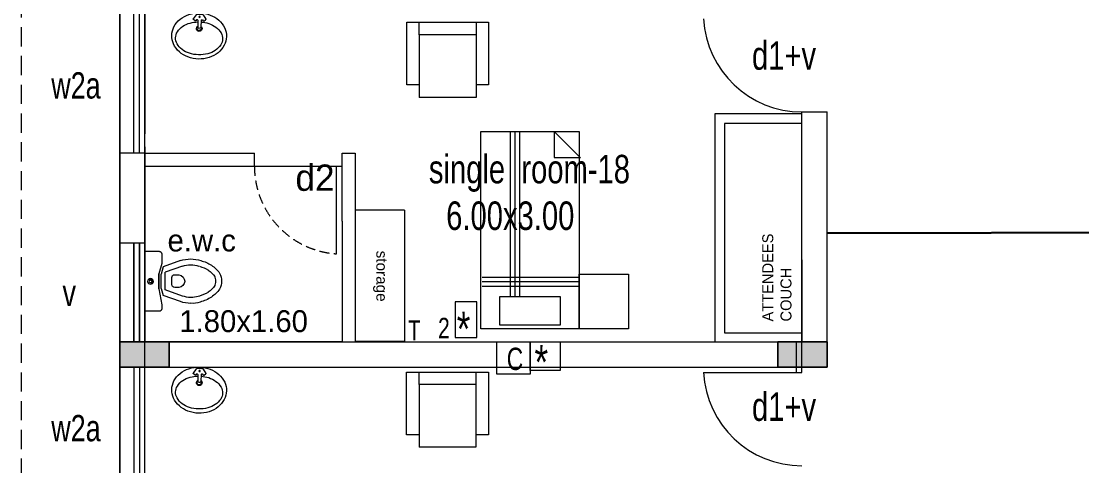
# Model space of a CAD drawing. Header units: metres. Extents: x 191982 to 427160, y -8904 to 80370.
# Drawn here: x 375868 to 385554, y 37762 to 41819 of the extents above; entities that cross this region are included whole.
import ezdxf

# ---------------------------------------------------------------- set-up
doc = ezdxf.new("R2010")
doc.units = ezdxf.units.M
doc.header["$LTSCALE"] = 700
doc.header["$MEASUREMENT"] = 0
doc.header["$PDMODE"] = 32
doc.linetypes.add('DASHED2', pattern=[0.375, 0.25, -0.125])
doc.linetypes.add('HIDDEN2', pattern=[0.1875, 0.125, -0.0625])
doc.layers.get('0').update_dxf_attribs({"lineweight": 9})
doc.layers.get('Defpoints').update_dxf_attribs({"lineweight": 9})
for name, color, linetype, lineweight in [('COLUMN', 7, 'Continuous', 9), ('fur1', 7, 'Continuous', 9), ('FURNITURE', 7, 'Continuous', 9), ('MAIN GATE', 7, 'Continuous', 9), ('NEW PLANS', 7, 'Continuous', 9), ('PLAN', 7, 'Continuous', 9), ('TEXT', 7, 'Continuous', 9)]:
    doc.layers.add(name, color=color, linetype=linetype, lineweight=lineweight)
doc.styles.add('RVR', font='MOD20.TTF')
doc.styles.get("Standard").update_dxf_attribs({"font": 'swisscl.ttf'})
doc.dimstyles.get("Standard").update_dxf_attribs({"dimtxt": 0.23, "dimasz": 0.23, "dimexe": 0.05, "dimexo": 0.05, "dimgap": 0.06, "dimtad": 0, "dimzin": 0, "dimdsep": 46, "dimtxsty": 'Standard', "dimcen": 0, "dimse1": 1, "dimse2": 1, "dimadec": 0, "dimazin": 0, "dimtfac": 1, "dimtofl": 0, "dimtmove": 2, "dimatfit": 0, "dimfxl": 0.18, "dimtolj": 1, "dimtzin": 0, "dimarcsym": 0})

# ---------------------------------------------------------------- blocks, each defined once
blk = doc.blocks.new('*D48')
at = {"layer": 'Defpoints', "color": 0, "transparency": 16777216}
for p in [(383227.8, 39826.7), (386227.8, 39887.7), (386227.8, 39826.7)]:
    blk.add_point(p, dxfattribs=at)
at = {"layer": 'NEW PLANS', "color": 0, "lineweight": -2, "transparency": 16777216}
for p, q in [((383228, 39887.7), (384727.3, 39887.7)), ((386227.5, 39887.7), (384728.3, 39887.7))]:
    blk.add_line(p, q, dxfattribs=at)
at = {"layer": 'NEW PLANS', "color": 0, "transparency": 16777216}
for points in [[(383228, 39887.8), (383228, 39887.7), (383227.8, 39887.7)], [(386227.5, 39887.8), (386227.5, 39887.7), (386227.8, 39887.7)]]:
    blk.add_solid(points, dxfattribs=at)
at = {"layer": 'NEW PLANS', "color": 0, "transparency": 16777216, "insert": (384727.8, 39887.7), "char_height": 0.23, "attachment_point": 5}
blk.add_mtext('\\A1;3000.00', dxfattribs=at)
blk = doc.blocks.new('BASIN')
at = {"layer": 'PLAN'}
for p, q in [((-0.0664, 0.0159), (-0.1279, 0.0123)), ((-0.0732, 0.0397), (-0.062, 0.0562)), ((-0.0629, 0.0267), (-0.0719, 0.0327)), ((-0.0163, 0.0314), (-0.0551, 0.0576)), ((-0.0103, -0.0193), (-0.0103, 0.0193)), ((-0.0664, -0.0159), (-0.1279, -0.0123)), ((-0.0732, -0.0397), (-0.062, -0.0562)), ((-0.0629, -0.0267), (-0.0719, -0.0327)), ((-0.0163, -0.0315), (-0.0551, -0.0576))]:
    blk.add_line(p, q, dxfattribs=at)
blk.add_lwpolyline([(-0.2102, -0.25, 0.114941), (-0.1316, -0.2317, 0.103853), (-0.0616, -0.1768, 0.091249), (-0.0165, -0.0975, 0.083978), (0, 0, 0.083978), (-0.0165, 0.0975, 0.091249), (-0.0616, 0.1768, 0.103853), (-0.1316, 0.2317, 0.114941), (-0.2102, 0.25, 0.114941), (-0.2887, 0.2317, 0.103853), (-0.3588, 0.1768, 0.091249), (-0.4039, 0.0975, 0.083978), (-0.4204, 0, 0.083978), (-0.4039, -0.0975, 0.091249), (-0.3588, -0.1768, 0.103853), (-0.2887, -0.2317, 0.114941)], format="xyb", close=True, dxfattribs=at)
for points in [[(-0.082, 0.015, 0.058321), (-0.0937, 0.085, 0.08231), (-0.1256, 0.1515, 0.106842), (-0.1772, 0.1994, 0.134388), (-0.2316, 0.2143, 0.134388), (-0.286, 0.1994, 0.106842), (-0.3377, 0.1515, 0.08231), (-0.3696, 0.085, 0.070665), (-0.3816, 0)], [(-0.3816, 0, 0.070665), (-0.3696, -0.085, 0.08231), (-0.3377, -0.1515, 0.106842), (-0.286, -0.1994, 0.134388), (-0.2316, -0.2143, 0.134388), (-0.1772, -0.1994, 0.106842), (-0.1256, -0.1515, 0.08231), (-0.0937, -0.085, 0.058296), (-0.082, -0.015)]]:
    blk.add_lwpolyline(points, format="xyb", dxfattribs=at)
for radius in [0.00569, 0.00369]:
    blk.add_circle((-0.0349, 0), radius, dxfattribs=at)
for centre, radius, start, end in [((-0.142, -0.0004), 0.0257, 30.89641, 331.20825), ((-0.142, -0.0004), 0.0188, 42.66127, 320.64746), ((-0.1279, 0), 0.0123, 89.75733, 270.24267), ((-0.0691, 0.0369), 0.005, 145.96273, 235.96273), ((-0.0663, 0.0218), 0.0059, 268.92232, 55.39757), ((-0.0579, 0.0534), 0.005, 55.96273, 145.96273), ((-0.0247, 0.0197), 0.0144, 358.39997, 54.51472), ((-0.0691, -0.0369), 0.005, 123.91807, 214.03727), ((-0.0663, -0.0218), 0.0059, 304.60243, 91.07768), ((-0.0579, -0.0534), 0.005, 214.03727, 304.00089), ((-0.0247, -0.0197), 0.0144, 305.48528, 1.60003)]:
    blk.add_arc(centre, radius, start, end, dxfattribs=at)
blk = doc.blocks.new('EWC')
at = {"layer": 'COLUMN'}
blk.add_line((-0.2727, 0), (0.2727, 0), dxfattribs=at)
at = {"layer": 'PLAN'}
for p, q in [((-0.2727, -0.1316), (-0.2727, 0)), ((0.2727, -0.1316), (0.2727, 0)), ((-0.2512, -0.1532), (-0.1643, -0.1532)), ((-0.1895, -0.3249), (-0.1341, -0.167)), ((-0.1643, -0.1532), (-0.0685, -0.1258)), ((-0.1386, -0.3427), (-0.0831, -0.1844)), ((-0.1341, -0.167), (-0.0654, -0.1474)), ((0.0788, -0.1844), (-0.0831, -0.1844)), ((-0.0685, -0.1258), (0.0685, -0.1258)), ((0.0685, -0.1258), (-0.0685, -0.1258)), ((0.0654, -0.1474), (-0.0654, -0.1474)), ((0.0654, -0.1474), (0.1293, -0.1656)), ((0.0685, -0.1258), (0.2143, -0.1532)), ((0.1343, -0.3427), (0.0788, -0.1844)), ((0.1852, -0.3249), (0.1293, -0.1656)), ((0.2143, -0.1532), (0.2512, -0.1532)), ((-0.0603, -0.2716), (-0.0603, -0.3111)), ((0.0297, -0.2453), (-0.034, -0.2453)), ((0.056, -0.3111), (0.056, -0.2716))]:
    blk.add_line(p, q, dxfattribs=at)
for radius in [0.026, 0.0118]:
    blk.add_circle((0, -0.0508), radius, dxfattribs=at)
for centre, radius, start, end in [((-0.0141, -0.0486), 0.0036, 90.20714, 251.79286), ((-0.0127, -0.0573), 0.0036, 126.20714, 287.79286), ((0, -0.0508), 0.0153, 184.45592, 193.54408), ((0, -0.0508), 0.0153, 220.45592, 229.54408), ((-0.0065, -0.0635), 0.0036, 162.20714, 323.79286), ((0, -0.0508), 0.0153, 256.45592, 265.54408), ((0.0022, -0.0649), 0.0036, 198.20714, 359.79286), ((0, -0.0508), 0.0153, 292.45592, 301.54408), ((0.0101, -0.0609), 0.0036, 234.20714, 35.79286), ((0, -0.0508), 0.0153, 328.45592, 337.54408), ((0.0141, -0.0531), 0.0036, 270.20714, 71.79286), ((-0.2512, -0.1316), 0.0216, 180, 270), ((0.2512, -0.1316), 0.0216, 270, 360), ((-0.034, -0.2716), 0.0263, 90, 180), ((0.0297, -0.2716), 0.0263, 360, 90), ((0.0832, -0.4179), 0.2881, 161.16462, 180), ((0.0832, -0.4179), 0.2342, 161.16462, 180), ((0.0055, -0.2984), 0.067, 190.92396, 265.02141), ((-0.0002, -0.3646), 0.000539, 260.70561, 283.41981), ((-0.0109, -0.2978), 0.0682, 279.07843, 348.78496), ((-0.0875, -0.4179), 0.2342, 360, 18.83538), ((-0.0875, -0.4179), 0.2881, 360, 18.83538), ((0.0832, -0.4179), 0.2881, 180, 198.83538), ((0.0832, -0.4179), 0.2342, 180, 198.83538), ((-0.0193, -0.4324), 0.1664, 341.16462, 3.77544), ((-0.0193, -0.4324), 0.2203, 341.16462, 3.77544), ((0.1598, -0.4175), 0.3615, 194.96262, 211.78382), ((0.1598, -0.4175), 0.3076, 194.96262, 211.78382), ((0.1069, -0.4322), 0.2553, 214.63594, 233.93892), ((-0.1112, -0.4322), 0.2553, 306.06108, 325.36406), ((-0.1809, -0.4026), 0.3298, 327.64617, 344.75526), ((-0.1809, -0.4026), 0.3837, 327.64617, 344.75526), ((0.1069, -0.4322), 0.3092, 214.63594, 233.93892), ((-0.0022, -0.5371), 0.1085, 243.29881, 270), ((-0.0022, -0.5371), 0.1085, 270, 296.70119), ((-0.1112, -0.4322), 0.3092, 306.06108, 325.36406), ((-0.0022, -0.5371), 0.1624, 243.29881, 270), ((-0.0022, -0.5371), 0.1624, 270, 296.70119)]:
    blk.add_arc(centre, radius, start, end, dxfattribs=at)
blk = doc.blocks.new('A$C68D14229')
for p, q in [((0.53, 0.15), (0.53, 72.15)), ((0.53, 72.15), (36.53, 72.15)), ((36.53, 72.15), (36.53, 0.15)), ((22.29, 60.4), (22.29, 0.15)), ((23.96, 60.4), (23.96, 0.15)), ((25.62, 60.4), (25.62, 0.15)), ((0.53, 56.71), (36, 56.69)), ((0.53, 55.02), (36, 55.02)), ((0.53, 53.36), (36, 53.36)), ((0.11, 9.73), (9.63, 0.15)), ((9.63, 9.58), (0.11, 9.58)), ((9.63, 0), (9.63, 9.58)), ((36.53, 0.15), (0.53, 0.15))]:
    blk.add_line(p, q)
blk.add_lwpolyline([(29.63, 70.7), (7.38, 70.7), (7.38, 60.4), (29.63, 60.4)], close=True)
blk = doc.blocks.new('sofa1')
at = {"layer": 'fur1', "ltscale": 0.5}
for p, q in [((-16.33, 0), (-16.33, -25)), ((-11.33, 0), (-16.33, 0)), ((11.33, 0), (-11.33, 0)), ((-11.33, 0), (-11.33, -30)), ((16.33, 0), (11.33, 0)), ((11.33, -5), (11.33, 0)), ((11.33, -5), (11.33, 0)), ((16.33, -25), (16.33, 0)), ((-11.33, -5), (11.33, -5)), ((11.33, -5), (11.33, -30)), ((-16.33, -25), (-11.33, -25)), ((11.33, -25), (16.33, -25)), ((-11.33, -30), (11.33, -30))]:
    blk.add_line(p, q, dxfattribs=at)

msp = doc.modelspace()

# ---------------------------------------------------------------- hatches: boundary and pattern name
at = {"layer": 'NEW PLANS'}
for points in [[(376767.772, 38891.692), (376767.772, 38661.692), (376997.772, 38661.692), (376997.772, 38891.692)], [(376767.772, 38891.692), (376767.772, 38661.692), (376997.772, 38661.692), (376997.772, 38891.692)], [(376767.772, 38891.692), (376767.772, 38661.692), (376997.772, 38661.692), (376997.772, 38891.692)], [(376997.772, 38891.692), (376997.772, 38661.692), (376767.772, 38661.692), (376767.772, 38891.692)], [(376767.772, 38891.692), (376767.772, 38661.692), (376997.772, 38661.692), (376997.772, 38891.692)], [(376767.772, 38891.692), (376767.772, 38661.692), (376997.772, 38661.692), (376997.772, 38891.692)], [(376997.772, 38891.692), (376997.772, 38661.692), (376767.772, 38661.692), (376767.772, 38891.692)], [(376997.772, 38891.692), (376997.772, 38661.692), (377217.772, 38661.692), (377217.772, 38891.692)], [(376997.772, 38891.692), (376997.772, 38661.692), (377217.772, 38661.692), (377217.772, 38891.692)], [(376997.772, 38891.692), (376997.772, 38661.692), (377217.772, 38661.692), (377217.772, 38891.692)], [(376997.772, 38891.692), (377217.772, 38891.692), (377217.772, 38661.692), (376997.772, 38661.692)], [(376997.772, 38891.692), (376997.772, 38661.692), (377217.772, 38661.692), (377217.772, 38891.692)], [(376997.772, 38891.692), (376997.772, 38661.692), (377217.772, 38661.692), (377217.772, 38891.692)], [(376997.772, 38891.692), (377217.772, 38891.692), (377217.772, 38661.692), (376997.772, 38661.692)], [(382777.772, 38891.692), (382777.772, 38661.692), (382997.772, 38661.692), (382997.772, 38891.692)], [(382777.772, 38891.692), (382777.772, 38661.692), (382997.772, 38661.692), (382997.772, 38891.692)], [(382777.772, 38891.692), (382777.772, 38661.692), (382997.772, 38661.692), (382997.772, 38891.692)], [(383007.772, 38891.692), (383007.772, 38661.692), (382777.772, 38661.692), (382777.772, 38891.692)], [(383007.772, 38891.692), (383007.772, 38661.692), (382777.772, 38661.692), (382777.772, 38891.692)], [(382777.772, 38891.692), (382777.772, 38661.692), (382997.772, 38661.692), (382997.772, 38891.692)], [(382777.772, 38891.692), (382777.772, 38661.692), (382997.772, 38661.692), (382997.772, 38891.692)], [(382997.772, 38891.692), (382777.772, 38891.692), (382777.772, 38661.692), (382997.772, 38661.692)], [(382997.772, 38891.692), (382997.772, 38661.692), (383227.772, 38661.692), (383227.772, 38891.692)], [(382997.772, 38891.692), (382997.772, 38661.692), (383227.772, 38661.692), (383227.772, 38891.692)], [(382997.772, 38891.692), (382997.772, 38661.692), (383227.772, 38661.692), (383227.772, 38891.692)], [(382997.772, 38891.692), (382997.772, 38661.692), (383227.772, 38661.692), (383227.772, 38891.692)], [(382997.772, 38891.692), (382997.772, 38661.692), (383227.772, 38661.692), (383227.772, 38891.692)], [(383227.772, 38891.692), (383227.772, 38661.692), (382997.772, 38661.692), (382997.772, 38891.692)], [(383007.772, 38891.692), (383227.772, 38891.692), (383227.772, 38661.692), (383007.772, 38661.692)], [(383007.772, 38891.692), (383227.772, 38891.692), (383227.772, 38661.692), (383007.772, 38661.692)]]:
    msp.add_hatch(color=256, dxfattribs=at).paths.add_polyline_path(points)

# ---------------------------------------------------------------- linework, layer by layer
for points in [[(380028.907, 39257.737), (379831.111, 39257.737), (379831.111, 38933.271), (380028.907, 38933.271)], [(380210.496, 38891.692), (380517.404, 38891.692), (380517.404, 38597.232), (380210.496, 38597.232)], [(380517.404, 38891.692), (380790.211, 38891.692), (380790.211, 38629.95), (380517.404, 38629.95)]]:
    msp.add_lwpolyline(points, close=True)
at = {"layer": 'FURNITURE'}
for p, q in [((382987.192, 40972.811), (382204.095, 40972.811)), ((382204.095, 40972.811), (382204.095, 38888.583)), ((382987.192, 40885.053), (382291.853, 40885.053)), ((382291.853, 40885.053), (382291.853, 38976.341)), ((379367.772, 40094.832), (378917.772, 40094.832)), ((379367.772, 40094.832), (379367.772, 38894.832)), ((382291.853, 38976.341), (383001.829, 38976.341)), ((379367.772, 38894.832), (378917.772, 38894.832))]:
    msp.add_line(p, q, dxfattribs=at)
msp.add_lwpolyline([(380964.455, 39511.025), (381414.455, 39511.025), (381414.455, 39011.025), (380964.455, 39011.025)], close=True, dxfattribs=at)
at = {"layer": 'MAIN GATE'}
for p, q in [((376767.772, 51581.692), (376767.772, 19256.692)), ((376997.772, 40614.832), (376767.772, 40614.832)), ((377997.772, 40494.832), (377997.772, 40614.832)), ((377217.772, 38894.832), (378797.772, 38894.832))]:
    msp.add_line(p, q, dxfattribs=at)
at = {"layer": 'NEW PLANS'}
for p, q in [((376767.772, 22511.692), (376767.772, 54811.692)), ((376767.772, 22741.692), (376767.772, 54811.692)), ((376997.772, 40291.692), (376997.772, 43341.692)), ((376997.772, 42121.692), (376997.772, 40791.692)), ((376897.772, 40614.832), (376897.772, 41894.312)), ((376947.772, 40614.832), (376947.772, 41894.312)), ((376997.772, 40791.692), (376997.772, 41891.692)), ((376997.772, 40791.692), (376997.772, 41796.423)), ((376997.772, 41796.423), (376997.772, 40791.692)), ((382997.772, 39871.692), (382997.772, 40991.692)), ((382997.772, 38661.692), (382997.772, 40991.692)), ((382997.772, 38661.692), (382997.772, 40991.692)), ((382997.772, 40991.692), (383227.772, 40991.692)), ((383227.772, 38661.692), (383227.772, 40991.692)), ((383227.772, 38661.692), (383227.772, 40991.692)), ((383227.772, 38661.692), (383227.772, 40991.692)), ((376997.772, 40291.692), (376997.772, 40791.692)), ((376997.772, 39871.692), (376997.772, 40671.692)), ((376997.772, 37381.692), (376997.772, 40671.692)), ((376997.772, 38891.692), (376997.772, 40671.692)), ((376997.772, 38891.692), (376997.772, 40671.692)), ((376997.772, 40291.692), (376997.772, 40671.692)), ((376997.772, 40291.692), (376997.772, 40671.692)), ((376997.772, 40291.692), (376997.772, 40671.692)), ((376997.772, 40671.692), (376997.772, 40291.692)), ((376997.772, 40671.692), (376997.772, 40291.692)), ((376997.772, 40671.692), (376997.772, 40291.692)), ((376997.772, 40671.692), (376997.772, 40291.692)), ((376997.772, 40671.692), (376997.772, 40451.692)), ((376997.772, 40614.832), (377997.772, 40614.832)), ((378797.772, 40614.832), (378917.772, 40614.832)), ((378797.772, 39994.832), (378797.772, 40614.832)), ((378797.772, 40614.832), (378917.772, 40614.832)), ((378797.772, 39994.832), (378797.772, 40614.832)), ((378917.772, 40614.832), (378917.772, 38894.832)), ((378917.772, 40614.832), (378917.772, 38894.832)), ((376997.772, 40114.832), (376997.772, 40494.832)), ((376997.772, 40114.832), (376997.772, 40494.832)), ((376997.772, 40114.832), (376997.772, 40494.832)), ((376997.772, 40114.832), (376997.772, 40494.832)), ((376997.772, 40494.832), (376997.772, 39994.832)), ((376997.772, 40494.832), (378797.772, 40494.832)), ((378747.772, 39696.396), (378747.772, 40494.832)), ((376997.772, 40334.832), (376997.772, 40454.832)), ((376997.772, 40334.832), (376997.772, 40454.832)), ((376997.772, 40451.692), (376997.772, 40331.692)), ((376997.772, 40114.832), (376997.772, 40334.832)), ((376997.772, 40114.832), (376997.772, 40334.832)), ((376997.772, 38891.692), (376997.772, 40171.692)), ((376997.772, 38891.692), (376997.772, 40171.692)), ((378917.772, 40114.832), (378917.772, 38894.832)), ((376997.772, 39994.832), (376997.772, 38990.101)), ((376997.772, 39994.832), (376997.772, 38894.832)), ((376997.772, 38990.101), (376997.772, 39994.832)), ((378797.772, 39994.832), (378797.772, 38894.832)), ((378797.772, 39994.832), (378797.772, 38894.832)), ((378797.772, 39994.832), (378797.772, 38894.832)), ((376997.772, 39794.832), (376767.772, 39794.832)), ((376897.772, 38894.312), (376897.772, 39794.832)), ((376897.772, 39794.832), (376897.772, 38894.832)), ((376947.772, 38894.312), (376947.772, 39794.832)), ((376947.772, 39794.832), (376947.772, 38894.832)), ((376997.772, 37381.692), (376997.772, 39641.692)), ((382997.772, 39641.692), (382997.772, 38891.692)), ((376767.772, 38895.27), (377217.772, 38895.27)), ((376767.772, 38895.27), (377217.772, 38895.27)), ((376767.772, 38895.27), (377217.772, 38895.27)), ((376767.772, 38895.27), (377217.772, 38895.27)), ((376767.772, 38895.27), (377217.772, 38895.27)), ((376767.772, 38895.27), (377217.772, 38895.27)), ((376767.772, 38895.27), (377217.772, 38895.27)), ((376767.772, 38895.27), (377217.772, 38895.27)), ((376767.772, 38895.27), (377217.772, 38895.27)), ((376767.772, 38895.27), (377217.772, 38895.27)), ((376767.772, 38895.27), (377217.772, 38895.27)), ((376767.772, 38895.27), (377217.772, 38895.27)), ((376767.772, 38895.27), (377217.772, 38895.27)), ((376767.772, 38895.27), (377217.772, 38895.27)), ((376767.772, 38894.832), (377217.772, 38894.832)), ((376767.772, 38894.832), (377217.772, 38894.832)), ((376767.772, 38894.832), (377217.772, 38894.832)), ((376767.772, 38894.832), (377217.772, 38894.832)), ((376767.772, 38894.832), (377217.772, 38894.832)), ((376767.772, 38894.832), (377217.772, 38894.832)), ((376767.772, 38894.832), (378797.772, 38894.832)), ((376767.772, 38894.832), (378797.772, 38894.832)), ((376767.772, 38894.832), (378797.772, 38894.832)), ((376767.772, 38894.832), (377217.772, 38894.832)), ((376767.772, 38894.832), (377217.772, 38894.832)), ((376767.772, 38894.832), (377217.772, 38894.832)), ((376767.772, 38894.832), (377217.772, 38894.832)), ((376767.772, 38894.832), (377217.772, 38894.832)), ((376767.772, 38894.832), (378797.772, 38894.832)), ((376767.772, 38894.832), (378797.772, 38894.832)), ((376767.772, 38894.832), (378797.772, 38894.832)), ((376767.772, 38894.832), (377217.772, 38894.832)), ((376767.772, 38894.832), (377217.772, 38894.832)), ((376767.772, 38894.832), (377217.772, 38894.832)), ((376767.772, 38894.832), (377217.772, 38894.832)), ((376767.772, 38894.832), (377217.772, 38894.832)), ((376767.772, 38894.832), (377217.772, 38894.832)), ((376767.772, 38894.832), (377217.772, 38894.832)), ((376767.772, 38894.832), (377217.772, 38894.832)), ((376767.772, 38894.312), (377217.772, 38894.312)), ((376767.772, 38894.312), (377217.772, 38894.312)), ((376767.772, 38894.312), (377217.772, 38894.312)), ((376767.772, 38894.312), (377217.772, 38894.312)), ((376767.772, 38894.312), (377217.772, 38894.312)), ((376767.772, 38894.312), (377217.772, 38894.312)), ((376767.772, 38894.312), (377217.772, 38894.312)), ((376767.772, 38894.312), (377217.772, 38894.312)), ((376767.772, 38894.312), (377217.772, 38894.312)), ((376767.772, 38894.312), (377217.772, 38894.312)), ((376767.772, 38894.312), (377217.772, 38894.312)), ((376767.772, 38894.312), (377217.772, 38894.312)), ((376767.772, 38894.312), (377217.772, 38894.312)), ((376767.772, 38894.312), (377217.772, 38894.312)), ((376767.772, 38894.312), (378797.772, 38894.312)), ((376767.772, 38894.312), (378797.772, 38894.312)), ((376767.772, 38894.312), (378797.772, 38894.312)), ((376767.772, 38894.312), (378797.772, 38894.312)), ((376767.772, 38894.312), (378797.772, 38894.312)), ((376767.772, 38894.312), (378797.772, 38894.312)), ((376767.772, 38891.692), (377217.772, 38891.692)), ((376767.772, 38891.692), (377217.772, 38891.692)), ((376767.772, 38891.692), (377217.772, 38891.692)), ((376767.772, 38891.692), (377217.772, 38891.692)), ((376767.772, 38891.692), (377217.772, 38891.692)), ((376767.772, 38891.692), (377217.772, 38891.692)), ((376767.772, 38891.692), (377217.772, 38891.692)), ((376767.772, 38891.692), (377217.772, 38891.692)), ((376767.772, 38891.692), (377217.772, 38891.692)), ((376767.772, 38891.692), (383227.772, 38891.692)), ((376767.772, 38891.692), (383227.772, 38891.692)), ((376767.772, 38891.692), (383227.772, 38891.692)), ((376767.772, 38891.692), (383227.772, 38891.692)), ((376767.772, 38891.692), (383227.772, 38891.692)), ((376767.772, 38891.692), (383227.772, 38891.692)), ((376767.772, 38891.692), (383227.772, 38891.692)), ((376767.772, 38891.692), (383227.772, 38891.692)), ((376767.772, 38891.692), (377217.772, 38891.692)), ((376767.772, 38891.692), (377217.772, 38891.692)), ((376767.772, 38891.692), (377217.772, 38891.692)), ((377217.772, 38894.832), (378797.772, 38894.832)), ((377217.772, 38894.832), (378797.772, 38894.832)), ((377217.772, 38894.832), (378797.772, 38894.832)), ((377217.772, 38894.832), (378797.772, 38894.832)), ((377217.772, 38894.832), (378797.772, 38894.832)), ((377217.772, 38894.832), (378797.772, 38894.832)), ((377217.772, 38894.832), (378797.772, 38894.832)), ((377217.772, 38894.832), (378797.772, 38894.832)), ((377217.772, 38661.692), (377217.772, 38891.692)), ((377217.772, 38661.692), (377217.772, 38891.692)), ((377217.772, 38661.692), (377217.772, 38891.692)), ((377217.772, 38661.692), (377217.772, 38891.692)), ((377217.772, 38661.692), (377217.772, 38891.692)), ((377217.772, 38661.692), (377217.772, 38891.692)), ((377217.772, 38661.692), (377217.772, 38891.692)), ((382777.772, 38891.692), (383227.772, 38891.692)), ((382777.772, 38891.692), (383227.772, 38891.692)), ((382777.772, 38891.692), (383227.772, 38891.692)), ((382777.772, 38891.692), (383227.772, 38891.692)), ((382777.772, 38891.692), (383227.772, 38891.692)), ((382777.772, 38661.692), (382777.772, 38891.692)), ((382777.772, 38891.692), (383227.772, 38891.692)), ((382777.772, 38891.692), (383227.772, 38891.692)), ((382777.772, 38891.692), (383227.772, 38891.692)), ((382777.772, 38891.692), (383227.772, 38891.692)), ((382777.772, 38661.692), (382777.772, 38891.692)), ((383227.772, 38891.692), (382777.772, 38891.692)), ((382777.772, 38891.692), (383227.772, 38891.692)), ((382777.772, 38891.692), (383227.772, 38891.692)), ((382777.772, 38661.692), (382777.772, 38891.692)), ((382777.772, 38661.692), (382777.772, 38891.692)), ((382777.772, 38661.692), (382777.772, 38891.692)), ((382777.772, 38661.692), (382777.772, 38891.692)), ((382947.772, 38611.692), (382947.772, 38891.692)), ((382997.772, 38611.692), (382997.772, 38891.692)), ((383227.772, 38661.692), (383227.772, 38891.692)), ((383227.772, 38661.692), (383227.772, 38891.692)), ((376767.772, 38661.692), (377217.772, 38661.692)), ((376767.772, 38661.692), (377217.772, 38661.692)), ((376767.772, 38661.692), (377217.772, 38661.692)), ((376767.772, 38661.692), (377217.772, 38661.692)), ((376767.772, 38661.692), (377217.772, 38661.692)), ((376767.772, 38661.692), (377217.772, 38661.692)), ((376767.772, 38661.692), (377217.772, 38661.692)), ((376767.772, 38661.692), (377217.772, 38661.692)), ((376767.772, 38661.692), (377217.772, 38661.692)), ((376767.772, 38661.692), (383227.772, 38661.692)), ((376767.772, 38661.692), (383227.772, 38661.692)), ((376767.772, 38661.692), (383227.772, 38661.692)), ((376767.772, 38661.692), (383227.772, 38661.692)), ((376767.772, 38661.692), (383227.772, 38661.692)), ((376767.772, 38661.692), (383227.772, 38661.692)), ((376767.772, 38661.692), (383227.772, 38661.692)), ((376767.772, 38661.692), (383227.772, 38661.692)), ((376897.772, 38661.692), (376897.772, 37381.692)), ((376897.772, 38661.692), (376897.772, 37381.692)), ((376947.772, 38661.692), (376947.772, 37381.692)), ((376947.772, 38661.692), (376947.772, 37381.692)), ((382777.772, 38661.692), (383227.772, 38661.692)), ((382777.772, 38661.692), (383227.772, 38661.692)), ((382777.772, 38661.692), (383227.772, 38661.692)), ((382777.772, 38661.692), (383227.772, 38661.692)), ((382777.772, 38661.692), (383227.772, 38661.692)), ((382777.772, 38661.692), (383227.772, 38661.692)), ((382777.772, 38661.692), (383227.772, 38661.692)), ((382777.772, 38661.692), (383227.772, 38661.692)), ((382777.772, 38661.692), (383227.772, 38661.692)), ((382777.772, 38661.692), (383227.772, 38661.692)), ((382777.772, 38661.692), (383227.772, 38661.692)), ((382099.162, 38611.692), (382997.772, 38611.692))]:
    msp.add_line(p, q, dxfattribs=at)
for points in [[(376767.772, 38661.692), (376767.772, 38891.692), (377217.772, 38891.692), (377217.772, 38661.692)], [(376767.772, 38661.692), (376767.772, 38891.692), (377217.772, 38891.692), (377217.772, 38661.692)], [(376767.772, 38661.692), (376767.772, 38891.692), (377217.772, 38891.692), (377217.772, 38661.692)], [(376767.772, 38661.692), (376767.772, 38891.692), (377217.772, 38891.692), (377217.772, 38661.692)], [(376767.772, 38661.692), (376767.772, 38891.692), (377217.772, 38891.692), (377217.772, 38661.692)], [(376767.772, 38661.692), (376767.772, 38891.692), (377217.772, 38891.692), (377217.772, 38661.692)], [(376767.772, 38661.692), (376767.772, 38891.692), (377217.772, 38891.692), (377217.772, 38661.692)], [(383227.772, 38661.692), (383227.772, 38891.692), (382777.772, 38891.692), (382777.772, 38661.692)], [(383227.772, 38661.692), (383227.772, 38891.692), (382777.772, 38891.692), (382777.772, 38661.692)], [(383227.772, 38661.692), (383227.772, 38891.692), (382777.772, 38891.692), (382777.772, 38661.692)], [(382777.772, 38661.692), (382777.772, 38891.692), (383227.772, 38891.692), (383227.772, 38661.692)], [(382777.772, 38661.692), (382777.772, 38891.692), (383227.772, 38891.692), (383227.772, 38661.692)], [(383227.772, 38661.692), (383227.772, 38891.692), (382777.772, 38891.692), (382777.772, 38661.692)], [(383227.772, 38661.692), (383227.772, 38891.692), (382777.772, 38891.692), (382777.772, 38661.692)], [(383227.772, 38661.692), (383227.772, 38891.692), (382777.772, 38891.692), (382777.772, 38661.692)]]:
    msp.add_lwpolyline(points, close=True, dxfattribs=at)
for centre in [(382997.772, 41891.692), (382997.772, 38661.692)]:
    msp.add_arc(centre, 900, 183.1847385, 270, dxfattribs=at)
at = {"layer": 'NEW PLANS', "linetype": 'HIDDEN2'}
msp.add_arc((378797.772, 40494.832), 800, 180, 266.4166783, dxfattribs=at)
at = {"layer": 'PLAN', "linetype": 'DASHED2'}
msp.add_line((375867.772, 55414.485), (375867.772, 15653.9), dxfattribs=at)

# ---------------------------------------------------------------- block references
at = {"layer": 'fur1', "xscale": -22.9130331567831, "yscale": 22.9130331567831, "zscale": 22.9130331499619}
for p in [(379762.825, 41811.004), (379761.394, 38617.521)]:
    msp.add_blockref('sofa1', p, dxfattribs=at)
at = {"layer": 'FURNITURE', "xscale": 25.000000000091, "yscale": 25.000000000091, "zscale": 25.000000000091, "rotation": 180}
msp.add_blockref('A$C68D14229', (380977.655, 40814.897), dxfattribs=at)
at = {"layer": 'NEW PLANS', "xscale": -1000, "yscale": 1000, "zscale": 1000}
for name, p, rotation in [('BASIN', (377497.772, 41894.312), 268.5589526856353), ('EWC', (376997.772, 39444.832), 90), ('BASIN', (377497.772, 38661.692), 268.5589526856353)]:
    msp.add_blockref(name, p, dxfattribs=dict(at, rotation=rotation))

# ---------------------------------------------------------------- texts
at = {"attachment_point": 1}
for s, insert, char_height, width in [('*', (379845.713, 39167.189), 312.5, 171.65759), ('T', (379402.252, 39089.209), 181.194, 99.53072), ('2', (379674.803, 39111.878), 187.5, 102.99455), ('*', (380556.075, 38864.472), 312.5, 171.65759), ('C', (380302.269, 38839.198), 203.161, 111.59736)]:
    msp.add_mtext(s, dxfattribs=dict(at, insert=insert, char_height=char_height, width=width))
at = {"layer": 'MAIN GATE', "style": 'RVR'}
msp.add_text('d2', height=240, dxfattribs=at).set_placement((378372.711, 40271.176))
at = {"layer": 'MAIN GATE', "insert": (382636.17, 39078.607), "char_height": 100, "width": 3.45357, "attachment_point": 1, "rotation": 90, "style": 'RVR'}
msp.add_mtext('ATTENDEES COUCH  ', dxfattribs=at)
at = {"layer": 'NEW PLANS'}
for s, height, p in [('d1+v', 260, (382542.461, 41376.082)), ('w2a', 240, (376142.201, 41113.465)), ('single  room-18', 260, (379591.148, 40339.543)), ('6.00x3.00', 260, (379749.124, 39914.042)), ('v', 240, (376244.924, 39220.153)), ('d1+v', 260, (382542.461, 38171.552)), ('w2a', 240, (376142.201, 37985.345))]:
    msp.add_text(s, height=height, dxfattribs=at).set_placement(p)
at = {"layer": 'NEW PLANS', "style": 'RVR'}
for s, p in [('e.w.c', (377204.109, 39717.955)), ('1.80x1.60', (377311.684, 38981.623))]:
    msp.add_text(s, height=200, dxfattribs=at).set_placement(p)
at = {"layer": 'TEXT', "insert": (379211.489, 39492.293), "char_height": 100, "width": 2917.46724, "attachment_point": 2, "rotation": 270}
msp.add_mtext('{\\fArial|b0|i0|c0|p34;storage}', dxfattribs=at)

# ---------------------------------------------------------------- dimensions: what is measured, and where the dimension line sits
at = {"layer": 'NEW PLANS'}
dim = msp.add_linear_dim(base=(386227.772, 39887.735), p1=(383227.772, 39826.692), p2=(386227.772, 39826.692), dimstyle='Standard', dxfattribs=at)
dim.commit()
dim.dimension.update_dxf_attribs({"geometry": '*D48', "text_midpoint": (384727.772, 39887.735)})

doc.saveas('drawing.dxf')
